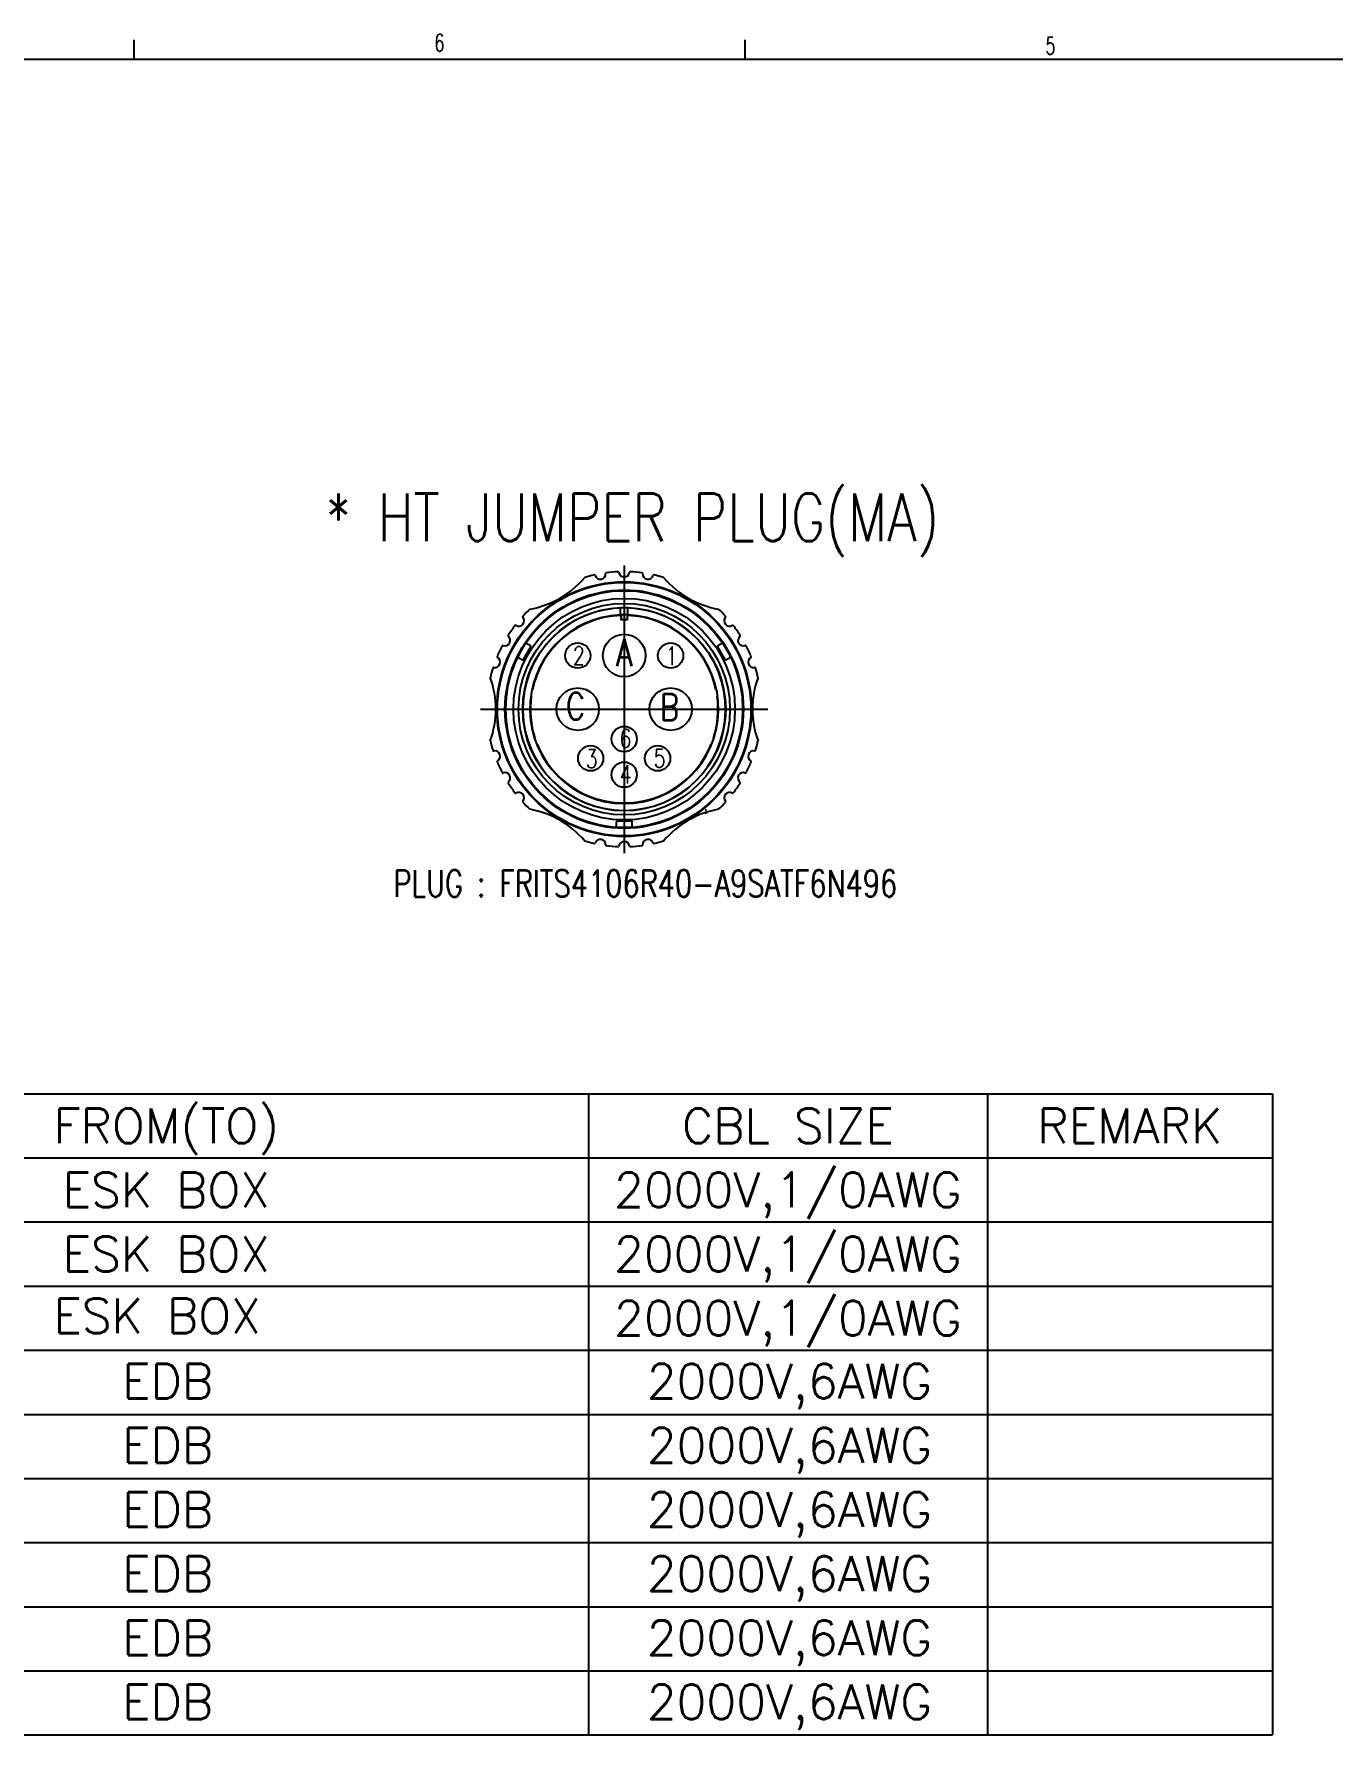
# Model space of a CAD drawing. Extents: x 260 to 819, y -886 to -454.
# Drawn here: x 395.5 to 537.3, y -649.4 to -463.8 of the extents above; entities that cross this region are included whole.
import ezdxf
from ezdxf.enums import TextEntityAlignment as Align
from ezdxf.lldxf.tags import DXFTag

# ---------------------------------------------------------------- set-up
doc = ezdxf.new("R2010")
doc.units = 0
doc.header["$LTSCALE"] = 150
doc.header["$MEASUREMENT"] = 0
doc.linetypes.add('DASHED', pattern=[0.75, 0.5, -0.25])
doc.layers.get('0').update_dxf_attribs({"color": 6, "linetype": 'CONTINUOUS'})
for name, color, linetype in [('2002041033_VITE_', 7, 'CONTINUOUS'), ('2002047008_-_GRA', 7, 'CONTINUOUS'), ('2052035257_GHIER', 7, 'CONTINUOUS'), ('5002032014_GUSCI', 7, 'CONTINUOUS'), ('5202014920_INSER', 7, 'CONTINUOUS'), ('DV1_Predefinito', 7, 'CONTINUOUS')]:
    doc.layers.add(name, color=color, linetype=linetype)
doc.styles.get("Standard").update_dxf_attribs({"font": 'romans.shx', "width": 0.8, "bigfont": 'whgtxt.shx'})
doc.styles.add('큰글자', font='simplex.shx', dxfattribs={"height": 5, "bigfont": 'whgtxt.shx'})
tags = doc.linetypes.add('CENTER2', pattern=[28.575, 19.05, -3.175, 3.175, -3.175]).pattern_tags.tags
tags[10:11] = [DXFTag(74, 4), DXFTag(75, 0), DXFTag(340, '0'), DXFTag(46, 0.0), DXFTag(50, 0.0), DXFTag(44, 0.0), DXFTag(45, 0.0)]
tags[8:9] = [DXFTag(74, 4), DXFTag(75, 0), DXFTag(340, '0'), DXFTag(46, 0.0), DXFTag(50, 0.0), DXFTag(44, 0.0), DXFTag(45, 0.0)]
tags[6:7] = [DXFTag(74, 4), DXFTag(75, 0), DXFTag(340, '0'), DXFTag(46, 0.0), DXFTag(50, 0.0), DXFTag(44, 0.0), DXFTag(45, 0.0)]
tags[4:5] = [DXFTag(74, 4), DXFTag(75, 0), DXFTag(340, '0'), DXFTag(46, 0.0), DXFTag(50, 0.0), DXFTag(44, 0.0), DXFTag(45, 0.0)]

# ---------------------------------------------------------------- blocks, each defined once
blk = doc.blocks.new('ansi-c')
at = {"color": 210, "linetype": 'Continuous'}
for p, q in [((76.95, 764.46), (76.95, 766.57)), ((143.63, 764.46), (143.63, 766.57))]:
    blk.add_line(p, q, dxfattribs=at)
at = {"color": 5, "linetype": 'Continuous'}
blk.add_line((-56.4, 764.46), (477, 764.46), dxfattribs=at)
at = {"color": 130, "linetype": 'Continuous', "width": 0.655684}
for s, p in [('6', (110.27, 766.25)), ('5', (176.97, 765.92))]:
    blk.add_text(s, height=1.9, dxfattribs=at).set_placement(p, align=Align.MIDDLE_CENTER)

msp = doc.modelspace()

# ---------------------------------------------------------------- linework, layer by layer
at = {"color": 0}
for p, q in [((295.43, -579.41), (530.65, -579.41)), ((456, -579.41), (456, -649.39)), ((499.55, -579.41), (499.55, -649.39)), ((530.65, -579.41), (530.65, -649.39)), ((295.43, -586.41), (530.65, -586.41)), ((295.43, -593.4), (530.65, -593.4)), ((295.43, -600.4), (530.65, -600.4)), ((295.43, -607.4), (530.65, -607.4)), ((295.43, -614.4), (530.65, -614.4)), ((295.43, -614.4), (530.65, -614.4)), ((295.43, -621.4), (530.65, -621.4)), ((295.43, -621.4), (530.65, -621.4)), ((295.43, -628.4), (530.65, -628.4)), ((295.43, -628.4), (530.65, -628.4)), ((295.43, -635.39), (530.65, -635.39)), ((295.43, -635.39), (530.65, -635.39)), ((295.43, -642.39), (530.65, -642.39)), ((295.43, -642.39), (530.65, -642.39)), ((295.43, -649.39), (530.65, -649.39)), ((295.43, -649.39), (530.65, -649.39))]:
    msp.add_line(p, q, dxfattribs=at)
at = {"color": 3}
for centre in [(454.83, -531.59), (464.97, -531.59), (459.9, -540.7), (456.24, -542.8), (463.55, -542.8), (459.9, -544.59)]:
    msp.add_circle(centre, 1.38, dxfattribs=at)
for centre in [(459.9, -531.59), (454.83, -537.44), (464.97, -537.44)]:
    msp.add_circle(centre, 2.32)
at = {"layer": '2002041033_VITE_', "color": 7, "linetype": 'Continuous'}
for p, q in [((468.89, -548.48), (468.73, -548.48)), ((468.73, -548.74), (468.89, -548.74)), ((468.89, -548.74), (468.96, -548.67)), ((468.89, -548.74), (468.89, -548.7))]:
    msp.add_line(p, q, dxfattribs=at)
at = {"layer": '2002047008_-_GRA', "color": 7, "linetype": 'Continuous'}
for p, q in [((448.91, -532.02), (449.71, -530.64)), ((449.68, -530.53), (449.16, -530.24)), ((470.08, -530.64), (470.88, -532.02)), ((470.63, -530.24), (470.11, -530.53)), ((448.29, -531.76), (448.8, -532.05)), ((470.99, -532.05), (471.51, -531.76)), ((459.02, -549.75), (459.02, -550.34)), ((460.7, -549.67), (459.1, -549.67)), ((460.77, -550.34), (460.77, -549.75))]:
    msp.add_line(p, q, dxfattribs=at)
for centre, start, end in [((449.64, -530.6), 330, 60), ((470.15, -530.6), 120, 210), ((448.84, -531.98), 240, 330), ((470.95, -531.98), 210, 300), ((459.1, -549.75), 90, 180), ((460.7, -549.75), 0, 90)]:
    msp.add_arc(centre, 0.078, start, end, dxfattribs=at)
at = {"layer": '2052035257_GHIER', "color": 7, "linetype": 'Continuous'}
for radius in [13.9, 13.83, 13.01, 12.93]:
    msp.add_circle((459.9, -537.44), radius, dxfattribs=at)
for centre, radius, start, end in [((447.83, -516.54), 10.14, 280.0353, 319.9647), ((459.9, -537.44), 15.01, 102.5191, 106.6686), ((456.66, -522.86), 0.078, 18.0143, 102.5191), ((457.29, -522.66), 0.585, 198.0143, 1.9857), ((457.95, -522.63), 0.078, 97.4809, 181.9857), ((459.9, -537.44), 15.01, 92.5191, 97.4809), ((459.24, -522.52), 0.078, 8.0143, 92.5191), ((459.9, -522.43), 0.585, 188.0143, 351.9857), ((460.55, -522.52), 0.078, 87.4809, 171.9857), ((459.9, -537.44), 15.01, 82.5191, 87.4809), ((461.84, -522.63), 0.078, 358.0143, 82.5191), ((462.5, -522.66), 0.585, 178.0143, 341.9857), ((463.13, -522.86), 0.078, 77.4809, 161.9857), ((459.9, -537.44), 15.01, 73.3314, 77.4809), ((471.97, -516.54), 10.14, 220.0353, 259.9647), ((459.9, -537.44), 15.01, 133.3314, 137.4809), ((459.9, -537.44), 15.01, 42.5191, 46.6686), ((459.9, -537.44), 15.01, 142.5191, 147.4809), ((448.04, -528.36), 0.078, 58.0143, 142.5191), ((448.39, -527.79), 0.585, 238.0143, 41.9857), ((448.89, -527.35), 0.078, 137.4809, 221.9857), ((471.4, -527.79), 0.585, 138.0143, 301.9857), ((470.91, -527.35), 0.078, 318.0143, 42.5191), ((471.75, -528.36), 0.078, 37.4809, 121.9857), ((459.9, -537.44), 15.01, 32.5191, 37.4809), ((459.9, -537.44), 15.01, 152.5191, 157.4809), ((446.64, -530.55), 0.078, 68.0143, 152.5191), ((446.89, -529.94), 0.585, 248.0143, 51.9857), ((447.3, -529.41), 0.078, 147.4809, 231.9857), ((472.9, -529.94), 0.585, 128.0143, 291.9857), ((472.49, -529.41), 0.078, 308.0143, 32.5191), ((473.15, -530.55), 0.078, 27.4809, 111.9857), ((459.9, -537.44), 15.01, 22.5191, 27.4809), ((445.79, -532.31), 0.585, 258.0143, 61.9857), ((446.1, -531.72), 0.078, 157.4809, 241.9857), ((474.01, -532.31), 0.585, 118.0143, 281.9857), ((473.69, -531.72), 0.078, 298.0143, 22.5191), ((459.9, -537.44), 15.01, 162.5191, 166.6686), ((435.75, -537.44), 10.14, 340.0353, 19.9647), ((445.65, -532.96), 0.078, 78.0143, 162.5191), ((484.04, -537.44), 10.14, 160.0353, 199.9647), ((474.14, -532.96), 0.078, 17.4809, 101.9857), ((459.9, -537.44), 15.01, 13.3314, 17.4809), ((459.9, -537.44), 15.01, 193.3314, 197.4809), ((445.65, -541.93), 0.078, 197.4809, 281.9857), ((445.79, -542.58), 0.585, 298.0143, 101.9857), ((474.01, -542.58), 0.585, 78.0143, 241.9857), ((474.14, -541.93), 0.078, 258.0143, 342.5191), ((459.9, -537.44), 15.01, 342.5191, 346.6686), ((446.1, -543.17), 0.078, 118.0143, 202.5191), ((459.9, -537.44), 15.01, 202.5191, 207.4809), ((459.9, -537.44), 15.01, 332.5191, 337.4809), ((473.69, -543.17), 0.078, 337.4809, 61.9857), ((446.64, -544.34), 0.078, 207.4809, 291.9857), ((446.89, -544.95), 0.585, 308.0143, 111.9857), ((447.3, -545.47), 0.078, 128.0143, 212.5191), ((459.9, -537.44), 15.01, 212.5191, 217.4809), ((459.9, -537.44), 15.01, 322.5191, 327.4809), ((472.9, -544.95), 0.585, 68.0143, 231.9857), ((472.49, -545.47), 0.078, 327.4809, 51.9857), ((473.15, -544.34), 0.078, 248.0143, 332.5191), ((448.04, -546.53), 0.078, 217.4809, 301.9857), ((448.39, -547.1), 0.585, 318.0143, 121.9857), ((448.89, -547.54), 0.078, 138.0143, 222.5191), ((459.9, -537.44), 15.01, 222.5191, 226.6686), ((459.9, -537.44), 15.01, 313.3314, 317.4809), ((471.4, -547.1), 0.585, 58.0143, 221.9857), ((470.91, -547.54), 0.078, 317.4809, 41.9857), ((471.75, -546.53), 0.078, 238.0143, 322.5191), ((447.83, -558.35), 10.14, 40.0353, 79.9647), ((471.97, -558.35), 10.14, 100.0353, 139.9647), ((459.9, -537.44), 15.01, 253.3314, 257.4809), ((456.66, -552.03), 0.078, 257.4809, 341.9857), ((457.29, -552.23), 0.585, 358.0143, 161.9857), ((457.95, -552.25), 0.078, 178.0143, 262.5191), ((459.9, -537.44), 15.01, 262.5191, 267.4809), ((459.24, -552.37), 0.078, 267.4809, 351.9857), ((459.9, -552.46), 0.585, 8.0143, 171.9857), ((460.55, -552.37), 0.078, 188.0143, 272.5191), ((459.9, -537.44), 15.01, 272.5191, 277.4809), ((461.84, -552.25), 0.078, 277.4809, 1.9857), ((462.5, -552.23), 0.585, 18.0143, 181.9857), ((463.13, -552.03), 0.078, 198.0143, 282.5191), ((459.9, -537.44), 15.01, 282.5191, 286.6686)]:
    msp.add_arc(centre, radius, start, end, dxfattribs=at)
at = {"layer": '5002032014_GUSCI', "color": 7, "linetype": 'Continuous'}
for p, q in [((459.51, -527.16), (459.51, -526.4)), ((459.58, -527.15), (459.58, -527.7)), ((460.21, -527.15), (460.21, -527.7)), ((460.29, -527.16), (460.29, -526.4))]:
    msp.add_line(p, q, dxfattribs=at)
for radius in [12.09, 11.54, 11.08]:
    msp.add_circle((459.9, -537.44), radius, dxfattribs=at)
for radius, start, end in [(11.06, 92.0214, 87.9786), (10.3, 92.1708, 87.8292), (11.06, 87.9786, 92.0214), (10.3, 87.8292, 92.1708)]:
    msp.add_arc((459.9, -537.44), radius, start, end, dxfattribs=at)
at = {"layer": '5202014920_INSER', "color": 7, "linetype": 'Continuous'}
for p, q in [((459.54, -527.21), (459.54, -527.7)), ((460.25, -527.7), (460.25, -527.21))]:
    msp.add_line(p, q, dxfattribs=at)
for radius, start, end in [(10.24, 91.9648, 168.0352), (9.75, 87.9369, 92.0631), (10.24, 11.9648, 88.0352), (10.24, 171.9648, 198.0352), (10.24, 341.9648, 8.0352), (10.24, 201.9648, 338.0352)]:
    msp.add_arc((459.9, -537.44), radius, start, end, dxfattribs=at)
at = {"layer": 'DV1_Predefinito', "color": 1, "linetype": 'CENTER2', "ltscale": 0.15}
for p, q in [((459.9, -521.75), (459.9, -553.14)), ((444.2, -537.44), (475.59, -537.44)), ((459.9, -538.99), (459.9, -542.41)), ((459.9, -542.88), (459.9, -546.3))]:
    msp.add_line(p, q, dxfattribs=at)

# ---------------------------------------------------------------- block references
at = {"linetype": 'DASHED'}
msp.add_blockref('ansi-c', (329.46, -1230.96), dxfattribs=at)
msp.add_blockref('ansi-c', (329.46, -1230.96), dxfattribs=at)

# ---------------------------------------------------------------- texts
at = {"color": 4, "style": '큰글자', "width": 0.8}
msp.add_text('* HT JUMPER PLUG(MA)', height=5.2, dxfattribs=at).set_placement((460.8, -516.49), align=Align.MIDDLE_CENTER)
at = {"color": 2, "width": 0.75}
for s, height, p in [('2', 2, (454.95, -531.61)), ('1', 2, (465.09, -531.62)), ('6', 2, (460.04, -540.63)), ('3', 2, (456.35, -542.85)), ('5', 2, (463.76, -542.8)), ('4', 2, (460.06, -544.56)), ('PLUG : FRITS4106R40-A9SATF6N496', 2.925, (462.2, -556.46))]:
    msp.add_text(s, height=height, dxfattribs=at).set_placement(p, align=Align.MIDDLE)
at = {"color": 0}
for s, height, p in [('FROM(TO)', 3.802, (409.93, -582.91)), ('CBL SIZE', 3.802, (477.77, -582.91)), ('REMARK', 3.802, (515.1, -582.91)), ('ESK BOX', 3.802, (409.93, -589.9)), ('2000V,1/0AWG', 3.8016, (477.77, -589.9)), ('ESK BOX', 3.802, (409.93, -596.9)), ('2000V,1/0AWG', 3.8016, (477.77, -596.9)), ('2000V,1/0AWG', 3.8016, (477.77, -603.9)), ('EDB', 3.802, (410.07, -610.78)), ('2000V,6AWG', 3.802, (477.92, -610.78)), ('EDB', 3.802, (410.07, -617.78)), ('2000V,6AWG', 3.802, (477.92, -617.78)), ('EDB', 3.802, (410.07, -624.78)), ('2000V,6AWG', 3.802, (477.92, -624.78)), ('EDB', 3.802, (410.07, -631.78)), ('2000V,6AWG', 3.802, (477.92, -631.78)), ('EDB', 3.802, (410.07, -638.78)), ('2000V,6AWG', 3.802, (477.92, -638.78)), ('EDB', 3.802, (410.07, -645.78)), ('2000V,6AWG', 3.802, (477.92, -645.78))]:
    msp.add_text(s, height=height, dxfattribs=at).set_placement(p, align=Align.MIDDLE_CENTER)
msp.add_text('ESK BOX', height=3.802, dxfattribs=at).set_placement((397.6, -605.54))
at = {"color": 3, "char_height": 2.92, "width": 2.1817, "attachment_point": 3}
for s, insert in [('A', (460.79, -529.81)), ('C', (455.64, -535.66)), ('B', (465.89, -535.76))]:
    msp.add_mtext(s, dxfattribs=dict(at, insert=insert))

doc.saveas('drawing.dxf')
